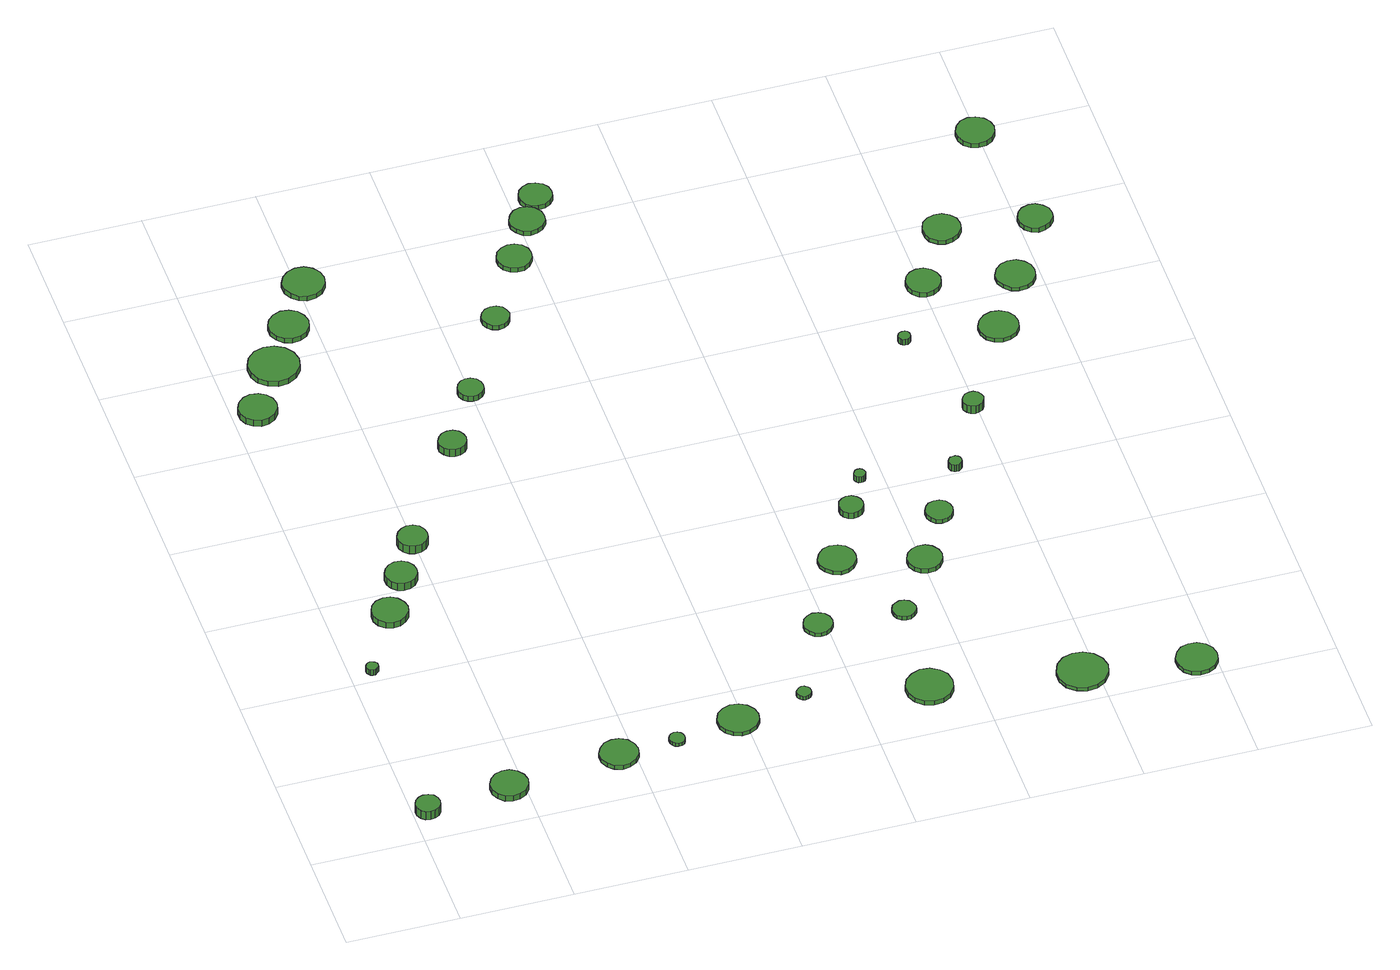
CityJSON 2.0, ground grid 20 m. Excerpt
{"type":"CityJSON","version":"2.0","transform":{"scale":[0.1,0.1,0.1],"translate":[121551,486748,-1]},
"CityObjects":{
"tree1":{"type":"SolitaryVegetationObject","attributes":{"function":"something"},"geometry":[{"type":"MultiSurface","lod":"1","boundaries":[[[0,1,2,3,4,5,6,7,8,9,10,11,12,13,14]],[[15,16,17,18,19,20,21,22,23,24,25,26,27,28,29]],[[0,29,28,1]],[[1,28,27,2]],[[2,27,26,3]],[[3,26,25,4]],[[4,25,24,5]],[[5,24,23,6]],[[6,23,22,7]],[[7,22,21,8]],[[8,21,20,9]],[[9,20,19,10]],[[10,19,18,11]],[[11,18,17,12]],[[12,17,16,13]],[[13,16,15,14]],[[14,15,29,0]]]}]},
"tree2":{"type":"SolitaryVegetationObject","attributes":{"function":"something"},"geometry":[{"type":"MultiSurface","lod":"1","boundaries":[[[30,31,32,33,34,35,36,37,38,39,40,41,42,43,44]],[[45,46,47,48,49,50,51,52,53,54,55,56,57,58,59]],[[30,59,58,31]],[[31,58,57,32]],[[32,57,56,33]],[[33,56,55,34]],[[34,55,54,35]],[[35,54,53,36]],[[36,53,52,37]],[[37,52,51,38]],[[38,51,50,39]],[[39,50,49,40]],[[40,49,48,41]],[[41,48,47,42]],[[42,47,46,43]],[[43,46,45,44]],[[44,45,59,30]]]}]},
"tree3":{"type":"SolitaryVegetationObject","attributes":{"function":"something"},"geometry":[{"type":"MultiSurface","lod":"1","boundaries":[[[60,61,62,63,64,65,66,67,68,69,70,71,72,73,74]],[[75,76,77,78,79,80,81,82,83,84,85,86,87,88,89]],[[60,89,88,61]],[[61,88,87,62]],[[62,87,86,63]],[[63,86,85,64]],[[64,85,84,65]],[[65,84,83,66]],[[66,83,82,67]],[[67,82,81,68]],[[68,81,80,69]],[[69,80,79,70]],[[70,79,78,71]],[[71,78,77,72]],[[72,77,76,73]],[[73,76,75,74]],[[74,75,89,60]]]}]},
"tree4":{"type":"SolitaryVegetationObject","attributes":{"function":"something"},"geometry":[{"type":"MultiSurface","lod":"1","boundaries":[[[90,91,92,93,94,95,96,97,98,99,100,101,102,103,104]],[[105,106,107,108,109,110,111,112,113,114,115,116,117,118,119]],[[90,119,118,91]],[[91,118,117,92]],[[92,117,116,93]],[[93,116,115,94]],[[94,115,114,95]],[[95,114,113,96]],[[96,113,112,97]],[[97,112,111,98]],[[98,111,110,99]],[[99,110,109,100]],[[100,109,108,101]],[[101,108,107,102]],[[102,107,106,103]],[[103,106,105,104]],[[104,105,119,90]]]}]},
"tree5":{"type":"SolitaryVegetationObject","attributes":{"function":"something"},"geometry":[{"type":"MultiSurface","lod":"1","boundaries":[[[120,121,122,123,124,125,126,127,128,129,130,131,132,133,134]],[[135,136,137,138,139,140,141,142,143,144,145,146,147,148,149]],[[120,149,148,121]],[[121,148,147,122]],[[122,147,146,123]],[[123,146,145,124]],[[124,145,144,125]],[[125,144,143,126]],[[126,143,142,127]],[[127,142,141,128]],[[128,141,140,129]],[[129,140,139,130]],[[130,139,138,131]],[[131,138,137,132]],[[132,137,136,133]],[[133,136,135,134]],[[134,135,149,120]]]}]},
"tree6":{"type":"SolitaryVegetationObject","attributes":{"function":"something"},"geometry":[{"type":"MultiSurface","lod":"1","boundaries":[[[150,151,152,153,154,155,156,157,158,159,160,161,162,163,164]],[[165,166,167,168,169,170,171,172,173,174,175,176,177,178,179]],[[150,179,178,151]],[[151,178,177,152]],[[152,177,176,153]],[[153,176,175,154]],[[154,175,174,155]],[[155,174,173,156]],[[156,173,172,157]],[[157,172,171,158]],[[158,171,170,159]],[[159,170,169,160]],[[160,169,168,161]],[[161,168,167,162]],[[162,167,166,163]],[[163,166,165,164]],[[164,165,179,150]]]}]},
"tree7":{"type":"SolitaryVegetationObject","attributes":{"function":"something"},"geometry":[{"type":"MultiSurface","lod":"1","boundaries":[[[180,181,182,183,184,185,186,187,188,189,190,191,192,193,194]],[[195,196,197,198,199,200,201,202,203,204,205,206,207,208,209]],[[180,209,208,181]],[[181,208,207,182]],[[182,207,206,183]],[[183,206,205,184]],[[184,205,204,185]],[[185,204,203,186]],[[186,203,202,187]],[[187,202,201,188]],[[188,201,200,189]],[[189,200,199,190]],[[190,199,198,191]],[[191,198,197,192]],[[192,197,196,193]],[[193,196,195,194]],[[194,195,209,180]]]}]},
"tree8":{"type":"SolitaryVegetationObject","attributes":{"function":"something"},"geometry":[{"type":"MultiSurface","lod":"1","boundaries":[[[210,211,212,213,214,215,216,217,218,219,220,221,222,223,224]],[[225,226,227,228,229,230,231,232,233,234,235,236,237,238,239]],[[210,239,238,211]],[[211,238,237,212]],[[212,237,236,213]],[[213,236,235,214]],[[214,235,234,215]],[[215,234,233,216]],[[216,233,232,217]],[[217,232,231,218]],[[218,231,230,219]],[[219,230,229,220]],[[220,229,228,221]],[[221,228,227,222]],[[222,227,226,223]],[[223,226,225,224]],[[224,225,239,210]]]}]},
"tree9":{"type":"SolitaryVegetationObject","attributes":{"function":"something"},"geometry":[{"type":"MultiSurface","lod":"1","boundaries":[[[240,241,242,243,244,245,246,247,248,249,250,251,252,253,254]],[[255,256,257,258,259,260,261,262,263,264,265,266,267,268,269]],[[240,269,268,241]],[[241,268,267,242]],[[242,267,266,243]],[[243,266,265,244]],[[244,265,264,245]],[[245,264,263,246]],[[246,263,262,247]],[[247,262,261,248]],[[248,261,260,249]],[[249,260,259,250]],[[250,259,258,251]],[[251,258,257,252]],[[252,257,256,253]],[[253,256,255,254]],[[254,255,269,240]]]}]},
"tree10":{"type":"SolitaryVegetationObject","attributes":{"function":"something"},"geometry":[{"type":"MultiSurface","lod":"1","boundaries":[[[270,271,272,273,274,275,276,277,278,279,280,281,282,283,284]],[[285,286,287,288,289,290,291,292,293,294,295,296,297,298,299]],[[270,299,298,271]],[[271,298,297,272]],[[272,297,296,273]],[[273,296,295,274]],[[274,295,294,275]],[[275,294,293,276]],[[276,293,292,277]],[[277,292,291,278]],[[278,291,290,279]],[[279,290,289,280]],[[280,289,288,281]],[[281,288,287,282]],[[282,287,286,283]],[[283,286,285,284]],[[284,285,299,270]]]}]},
"tree11":{"type":"SolitaryVegetationObject","attributes":{"function":"something"},"geometry":[{"type":"MultiSurface","lod":"1","boundaries":[[[300,301,302,303,304,305,306,307,308,309,310,311,312,313,314]],[[315,316,317,318,319,320,321,322,323,324,325,326,327,328,329]],[[300,329,328,301]],[[301,328,327,302]],[[302,327,326,303]],[[303,326,325,304]],[[304,325,324,305]],[[305,324,323,306]],[[306,323,322,307]],[[307,322,321,308]],[[308,321,320,309]],[[309,320,319,310]],[[310,319,318,311]],[[311,318,317,312]],[[312,317,316,313]],[[313,316,315,314]],[[314,315,329,300]]]}]},
"tree12":{"type":"SolitaryVegetationObject","attributes":{"function":"something"},"geometry":[{"type":"MultiSurface","lod":"1","boundaries":[[[330,331,332,333,334,335,336,337,338,339,340,341,342,343,344]],[[345,346,347,348,349,350,351,352,353,354,355,356,357,358,359]],[[330,359,358,331]],[[331,358,357,332]],[[332,357,356,333]],[[333,356,355,334]],[[334,355,354,335]],[[335,354,353,336]],[[336,353,352,337]],[[337,352,351,338]],[[338,351,350,339]],[[339,350,349,340]],[[340,349,348,341]],[[341,348,347,342]],[[342,347,346,343]],[[343,346,345,344]],[[344,345,359,330]]]}]},
"tree13":{"type":"SolitaryVegetationObject","attributes":{"function":"something"},"geometry":[{"type":"MultiSurface","lod":"1","boundaries":[[[360,361,362,363,364,365,366,367,368,369,370,371,372,373,374]],[[375,376,377,378,379,380,381,382,383,384,385,386,387,388,389]],[[360,389,388,361]],[[361,388,387,362]],[[362,387,386,363]],[[363,386,385,364]],[[364,385,384,365]],[[365,384,383,366]],[[366,383,382,367]],[[367,382,381,368]],[[368,381,380,369]],[[369,380,379,370]],[[370,379,378,371]],[[371,378,377,372]],[[372,377,376,373]],[[373,376,375,374]],[[374,375,389,360]]]}]},
"tree14":{"type":"SolitaryVegetationObject","attributes":{"function":"something"},"geometry":[{"type":"MultiSurface","lod":"1","boundaries":[[[390,391,392,393,394,395,396,397,398,399,400,401,402,403,404]],[[405,406,407,408,409,410,411,412,413,414,415,416,417,418,419]],[[390,419,418,391]],[[391,418,417,392]],[[392,417,416,393]],[[393,416,415,394]],[[394,415,414,395]],[[395,414,413,396]],[[396,413,412,397]],[[397,412,411,398]],[[398,411,410,399]],[[399,410,409,400]],[[400,409,408,401]],[[401,408,407,402]],[[402,407,406,403]],[[403,406,405,404]],[[404,405,419,390]]]}]},
"tree15":{"type":"SolitaryVegetationObject","attributes":{"function":"something"},"geometry":[{"type":"MultiSurface","lod":"1","boundaries":[[[420,421,422,423,424,425,426,427,428,429,430,431,432,433,434]],[[435,436,437,438,439,440,441,442,443,444,445,446,447,448,449]],[[420,449,448,421]],[[421,448,447,422]],[[422,447,446,423]],[[423,446,445,424]],[[424,445,444,425]],[[425,444,443,426]],[[426,443,442,427]],[[427,442,441,428]],[[428,441,440,429]],[[429,440,439,430]],[[430,439,438,431]],[[431,438,437,432]],[[432,437,436,433]],[[433,436,435,434]],[[434,435,449,420]]]}]},
"tree16":{"type":"SolitaryVegetationObject","attributes":{"function":"something"},"geometry":[{"type":"MultiSurface","lod":"1","boundaries":[[[450,451,452,453,454,455,456,457,458,459,460,461,462,463,464]],[[465,466,467,468,469,470,471,472,473,474,475,476,477,478,479]],[[450,479,478,451]],[[451,478,477,452]],[[452,477,476,453]],[[453,476,475,454]],[[454,475,474,455]],[[455,474,473,456]],[[456,473,472,457]],[[457,472,471,458]],[[458,471,470,459]],[[459,470,469,460]],[[460,469,468,461]],[[461,468,467,462]],[[462,467,466,463]],[[463,466,465,464]],[[464,465,479,450]]]}]},
"tree17":{"type":"SolitaryVegetationObject","attributes":{"function":"something"},"geometry":[{"type":"MultiSurface","lod":"1","boundaries":[[[480,481,482,483,484,485,486,487,488,489,490,491,492,493,494]],[[495,496,497,498,499,500,501,502,503,504,505,506,507,508,509]],[[480,509,508,481]],[[481,508,507,482]],[[482,507,506,483]],[[483,506,505,484]],[[484,505,504,485]],[[485,504,503,486]],[[486,503,502,487]],[[487,502,501,488]],[[488,501,500,489]],[[489,500,499,490]],[[490,499,498,491]],[[491,498,497,492]],[[492,497,496,493]],[[493,496,495,494]],[[494,495,509,480]]]}]},
"tree18":{"type":"SolitaryVegetationObject","attributes":{"function":"something"},"geometry":[{"type":"MultiSurface","lod":"1","boundaries":[[[510,511,512,513,514,515,516,517,518,519,520,521,522,523,524]],[[525,526,527,528,529,530,531,532,533,534,535,536,537,538,539]],[[510,539,538,511]],[[511,538,537,512]],[[512,537,536,513]],[[513,536,535,514]],[[514,535,534,515]],[[515,534,533,516]],[[516,533,532,517]],[[517,532,531,518]],[[518,531,530,519]],[[519,530,529,520]],[[520,529,528,521]],[[521,528,527,522]],[[522,527,526,523]],[[523,526,525,524]],[[524,525,539,510]]]}]},
"tree19":{"type":"SolitaryVegetationObject","attributes":{"function":"something"},"geometry":[{"type":"MultiSurface","lod":"1","boundaries":[[[540,541,542,543,544,545,546,547,548,549,550,551,552,553,554]],[[555,556,557,558,559,560,561,562,563,564,565,566,567,568,569]],[[540,569,568,541]],[[541,568,567,542]],[[542,567,566,543]],[[543,566,565,544]],[[544,565,564,545]],[[545,564,563,546]],[[546,563,562,547]],[[547,562,561,548]],[[548,561,560,549]],[[549,560,559,550]],[[550,559,558,551]],[[551,558,557,552]],[[552,557,556,553]],[[553,556,555,554]],[[554,555,569,540]]]}]},
"tree20":{"type":"SolitaryVegetationObject","attributes":{"function":"something"},"geometry":[{"type":"MultiSurface","lod":"1","boundaries":[[[570,571,572,573,574,575,576,577,578,579,580,581,582,583,584]],[[585,586,587,588,589,590,591,592,593,594,595,596,597,598,599]],[[570,599,598,571]],[[571,598,597,572]],[[572,597,596,573]],[[573,596,595,574]],[[574,595,594,575]],[[575,594,593,576]],[[576,593,592,577]],[[577,592,591,578]],[[578,591,590,579]],[[579,590,589,580]],[[580,589,588,581]],[[581,588,587,582]],[[582,587,586,583]],[[583,586,585,584]],[[584,585,599,570]]]}]},
"tree21":{"type":"SolitaryVegetationObject","attributes":{"function":"something"},"geometry":[{"type":"MultiSurface","lod":"1","boundaries":[[[600,601,602,603,604,605,606,607,608,609,610,611,612,613,614]],[[615,616,617,618,619,620,621,622,623,624,625,626,627,628,629]],[[600,629,628,601]],[[601,628,627,602]],[[602,627,626,603]],[[603,626,625,604]],[[604,625,624,605]],[[605,624,623,606]],[[606,623,622,607]],[[607,622,621,608]],[[608,621,620,609]],[[609,620,619,610]],[[610,619,618,611]],[[611,618,617,612]],[[612,617,616,613]],[[613,616,615,614]],[[614,615,629,600]]]}]},
"tree22":{"type":"SolitaryVegetationObject","attributes":{"function":"something"},"geometry":[{"type":"MultiSurface","lod":"1","boundaries":[[[630,631,632,633,634,635,636,637,638,639,640,641,642,643,644]],[[645,646,647,648,649,650,651,652,653,654,655,656,657,658,659]],[[630,659,658,631]],[[631,658,657,632]],[[632,657,656,633]],[[633,656,655,634]],[[634,655,654,635]],[[635,654,653,636]],[[636,653,652,637]],[[637,652,651,638]],[[638,651,650,639]],[[639,650,649,640]],[[640,649,648,641]],[[641,648,647,642]],[[642,647,646,643]],[[643,646,645,644]],[[644,645,659,630]]]}]},
"tree23":{"type":"SolitaryVegetationObject","attributes":{"function":"something"},"geometry":[{"type":"MultiSurface","lod":"1","boundaries":[[[660,661,662,663,664,665,666,667,668,669,670,671,672,673,674]],[[675,676,677,678,679,680,681,682,683,684,685,686,687,688,689]],[[660,689,688,661]],[[661,688,687,662]],[[662,687,686,663]],[[663,686,685,664]],[[664,685,684,665]],[[665,684,683,666]],[[666,683,682,667]],[[667,682,681,668]],[[668,681,680,669]],[[669,680,679,670]],[[670,679,678,671]],[[671,678,677,672]],[[672,677,676,673]],[[673,676,675,674]],[[674,675,689,660]]]}]},
"tree24":{"type":"SolitaryVegetationObject","attributes":{"function":"something"},"geometry":[{"type":"MultiSurface","lod":"1","boundaries":[[[690,691,692,693,694,695,696,697,698,699,700,701,702,703,704]],[[705,706,707,708,709,710,711,712,713,714,715,716,717,718,719]],[[690,719,718,691]],[[691,718,717,692]],[[692,717,716,693]],[[693,716,715,694]],[[694,715,714,695]],[[695,714,713,696]],[[696,713,712,697]],[[697,712,711,698]],[[698,711,710,699]],[[699,710,709,700]],[[700,709,708,701]],[[701,708,707,702]],[[702,707,706,703]],[[703,706,705,704]],[[704,705,719,690]]]}]},
"tree25":{"type":"SolitaryVegetationObject","attributes":{"function":"something"},"geometry":[{"type":"MultiSurface","lod":"1","boundaries":[[[720,721,722,723,724,725,726,727,728,729,730,731,732,733,734]],[[735,736,737,738,739,740,741,742,743,744,745,746,747,748,749]],[[720,749,748,721]],[[721,748,747,722]],[[722,747,746,723]],[[723,746,745,724]],[[724,745,744,725]],[[725,744,743,726]],[[726,743,742,727]],[[727,742,741,728]],[[728,741,740,729]],[[729,740,739,730]],[[730,739,738,731]],[[731,738,737,732]],[[732,737,736,733]],[[733,736,735,734]],[[734,735,749,720]]]}]},
"tree26":{"type":"SolitaryVegetationObject","attributes":{"function":"something"},"geometry":[{"type":"MultiSurface","lod":"1","boundaries":[[[750,751,752,753,754,755,756,757,758,759,760,761,762,763,764]],[[765,766,767,768,769,770,771,772,773,774,775,776,777,778,779]],[[750,779,778,751]],[[751,778,777,752]],[[752,777,776,753]],[[753,776,775,754]],[[754,775,774,755]],[[755,774,773,756]],[[756,773,772,757]],[[757,772,771,758]],[[758,771,770,759]],[[759,770,769,760]],[[760,769,768,761]],[[761,768,767,762]],[[762,767,766,763]],[[763,766,765,764]],[[764,765,779,750]]]}]},
"tree27":{"type":"SolitaryVegetationObject","attributes":{"function":"something"},"geometry":[{"type":"MultiSurface","lod":"1","boundaries":[[[780,781,782,783,784,785,786,787,788,789,790,791,792,793,794]],[[795,796,797,798,799,800,801,802,803,804,805,806,807,808,809]],[[780,809,808,781]],[[781,808,807,782]],[[782,807,806,783]],[[783,806,805,784]],[[784,805,804,785]],[[785,804,803,786]],[[786,803,802,787]],[[787,802,801,788]],[[788,801,800,789]],[[789,800,799,790]],[[790,799,798,791]],[[791,798,797,792]],[[792,797,796,793]],[[793,796,795,794]],[[794,795,809,780]]]}]},
"tree28":{"type":"SolitaryVegetationObject","attributes":{"function":"something"},"geometry":[{"type":"MultiSurface","lod":"1","boundaries":[[[810,811,812,813,814,815,816,817,818,819,820,821,822,823,824]],[[825,826,827,828,829,830,831,832,833,834,835,836,837,838,839]],[[810,839,838,811]],[[811,838,837,812]],[[812,837,836,813]],[[813,836,835,814]],[[814,835,834,815]],[[815,834,833,816]],[[816,833,832,817]],[[817,832,831,818]],[[818,831,830,819]],[[819,830,829,820]],[[820,829,828,821]],[[821,828,827,822]],[[822,827,826,823]],[[823,826,825,824]],[[824,825,839,810]]]}]},
"tree29":{"type":"SolitaryVegetationObject","attributes":{"function":"something"},"geometry":[{"type":"MultiSurface","lod":"1","boundaries":[[[840,841,842,843,844,845,846,847,848,849,850,851,852,853,854]],[[855,856,857,858,859,860,861,862,863,864,865,866,867,868,869]],[[840,869,868,841]],[[841,868,867,842]],[[842,867,866,843]],[[843,866,865,844]],[[844,865,864,845]],[[845,864,863,846]],[[846,863,862,847]],[[847,862,861,848]],[[848,861,860,849]],[[849,860,859,850]],[[850,859,858,851]],[[851,858,857,852]],[[852,857,856,853]],[[853,856,855,854]],[[854,855,869,840]]]}]},
"tree30":{"type":"SolitaryVegetationObject","attributes":{"function":"something"},"geometry":[{"type":"MultiSurface","lod":"1","boundaries":[[[870,871,872,873,874,875,876,877,878,879,880,881,882,883,884]],[[885,886,887,888,889,890,891,892,893,894,895,896,897,898,899]],[[870,899,898,871]],[[871,898,897,872]],[[872,897,896,873]],[[873,896,895,874]],[[874,895,894,875]],[[875,894,893,876]],[[876,893,892,877]],[[877,892,891,878]],[[878,891,890,879]],[[879,890,889,880]],[[880,889,888,881]],[[881,888,887,882]],[[882,887,886,883]],[[883,886,885,884]],[[884,885,899,870]]]}]},
"tree31":{"type":"SolitaryVegetationObject","attributes":{"function":"something"},"geometry":[{"type":"MultiSurface","lod":"1","boundaries":[[[900,901,902,903,904,905,906,907,908,909,910,911,912,913,914]],[[915,916,917,918,919,920,921,922,923,924,925,926,927,928,929]],[[900,929,928,901]],[[901,928,927,902]],[[902,927,926,903]],[[903,926,925,904]],[[904,925,924,905]],[[905,924,923,906]],[[906,923,922,907]],[[907,922,921,908]],[[908,921,920,909]],[[909,920,919,910]],[[910,919,918,911]],[[911,918,917,912]],[[912,917,916,913]],[[913,916,915,914]],[[914,915,929,900]]]}]},
"tree32":{"type":"SolitaryVegetationObject","attributes":{"function":"something"},"geometry":[{"type":"MultiSurface","lod":"1","boundaries":[[[930,931,932,933,934,935,936,937,938,939,940,941,942,943,944]],[[945,946,947,948,949,950,951,952,953,954,955,956,957,958,959]],[[930,959,958,931]],[[931,958,957,932]],[[932,957,956,933]],[[933,956,955,934]],[[934,955,954,935]],[[935,954,953,936]],[[936,953,952,937]],[[937,952,951,938]],[[938,951,950,939]],[[939,950,949,940]],[[940,949,948,941]],[[941,948,947,942]],[[942,947,946,943]],[[943,946,945,944]],[[944,945,959,930]]]}]},
"tree33":{"type":"SolitaryVegetationObject","attributes":{"function":"something"},"geometry":[{"type":"MultiSurface","lod":"1","boundaries":[[[960,961,962,963,964,965,966,967,968,969,970,971,972,973,974]],[[975,976,977,978,979,980,981,982,983,984,985,986,987,988,989]],[[960,989,988,961]],[[961,988,987,962]],[[962,987,986,963]],[[963,986,985,964]],[[964,985,984,965]],[[965,984,983,966]],[[966,983,982,967]],[[967,982,981,968]],[[968,981,980,969]],[[969,980,979,970]],[[970,979,978,971]],[[971,978,977,972]],[[972,977,976,973]],[[973,976,975,974]],[[974,975,989,960]]]}]},
"tree34":{"type":"SolitaryVegetationObject","attributes":{"function":"something"},"geometry":[{"type":"MultiSurface","lod":"1","boundaries":[[[990,991,992,993,994,995,996,997,998,999,1000,1001,1002,1003,1004]],[[1005,1006,1007,1008,1009,1010,1011,1012,1013,1014,1015,1016,1017,1018,1019]],[[990,1019,1018,991]],[[991,1018,1017,992]],[[992,1017,1016,993]],[[993,1016,1015,994]],[[994,1015,1014,995]],[[995,1014,1013,996]],[[996,1013,1012,997]],[[997,1012,1011,998]],[[998,1011,1010,999]],[[999,1010,1009,1000]],[[1000,1009,1008,1001]],[[1001,1008,1007,1002]],[[1002,1007,1006,1003]],[[1003,1006,1005,1004]],[[1004,1005,1019,990]]]}]},
"tree35":{"type":"SolitaryVegetationObject","attributes":{"function":"something"},"geometry":[{"type":"MultiSurface","lod":"1","boundaries":[[[1020,1021,1022,1023,1024,1025,1026,1027,1028,1029,1030,1031,1032,1033,1034]],[[1035,1036,1037,1038,1039,1040,1041,1042,1043,1044,1045,1046,1047,1048,1049]],[[1020,1049,1048,1021]],[[1021,1048,1047,1022]],[[1022,1047,1046,1023]],[[1023,1046,1045,1024]],[[1024,1045,1044,1025]],[[1025,1044,1043,1026]],[[1026,1043,1042,1027]],[[1027,1042,1041,1028]],[[1028,1041,1040,1029]],[[1029,1040,1039,1030]],[[1030,1039,1038,1031]],[[1031,1038,1037,1032]],[[1032,1037,1036,1033]],[[1033,1036,1035,1034]],[[1034,1035,1049,1020]]]}]},
"tree36":{"type":"SolitaryVegetationObject","attributes":{"function":"something"},"geometry":[{"type":"MultiSurface","lod":"1","boundaries":[[[1050,1051,1052,1053,1054,1055,1056,1057,1058,1059,1060,1061,1062,1063,1064]],[[1065,1066,1067,1068,1069,1070,1071,1072,1073,1074,1075,1076,1077,1078,1079]],[[1050,1079,1078,1051]],[[1051,1078,1077,1052]],[[1052,1077,1076,1053]],[[1053,1076,1075,1054]],[[1054,1075,1074,1055]],[[1055,1074,1073,1056]],[[1056,1073,1072,1057]],[[1057,1072,1071,1058]],[[1058,1071,1070,1059]],[[1059,1070,1069,1060]],[[1060,1069,1068,1061]],[[1061,1068,1067,1062]],[[1062,1067,1066,1063]],[[1063,1066,1065,1064]],[[1064,1065,1079,1050]]]}]},
"tree37":{"type":"SolitaryVegetationObject","attributes":{"function":"something"},"geometry":[{"type":"MultiSurface","lod":"1","boundaries":[[[1080,1081,1082,1083,1084,1085,1086,1087,1088,1089,1090,1091,1092,1093,1094]],[[1095,1096,1097,1098,1099,1100,1101,1102,1103,1104,1105,1106,1107,1108,1109]],[[1080,1109,1108,1081]],[[1081,1108,1107,1082]],[[1082,1107,1106,1083]],[[1083,1106,1105,1084]],[[1084,1105,1104,1085]],[[1085,1104,1103,1086]],[[1086,1103,1102,1087]],[[1087,1102,1101,1088]],[[1088,1101,1100,1089]],[[1089,1100,1099,1090]],[[1090,1099,1098,1091]],[[1091,1098,1097,1092]],[[1092,1097,1096,1093]],[[1093,1096,1095,1094]],[[1094,1095,1109,1080]]]}]},
"tree38":{"type":"SolitaryVegetationObject","attributes":{"function":"something"}},
"tree39":{"type":"SolitaryVegetationObject","attributes":{"function":"something"},"geometry":[{"type":"MultiSurface","lod":"1","boundaries":[[[1110,1111,1112,1113,1114,1115,1116,1117,1118,1119,1120,1121,1122,1123,1124]],[[1125,1126,1127,1128,1129,1130,1131,1132,1133,1134,1135,1136,1137,1138,1139]],[[1110,1139,1138,1111]],[[1111,1138,1137,1112]],[[1112,1137,1136,1113]],[[1113,1136,1135,1114]],[[1114,1135,1134,1115]],[[1115,1134,1133,1116]],[[1116,1133,1132,1117]],[[1117,1132,1131,1118]],[[1118,1131,1130,1119]],[[1119,1130,1129,1120]],[[1120,1129,1128,1121]],[[1121,1128,1127,1122]],[[1122,1127,1126,1123]],[[1123,1126,1125,1124]],[[1124,1125,1139,1110]]]}]},
"tree40":{"type":"SolitaryVegetationObject","attributes":{"function":"something"},"geometry":[{"type":"MultiSurface","lod":"1","boundaries":[[[1140,1141,1142,1143,1144,1145,1146,1147,1148,1149,1150,1151,1152,1153,1154]],[[1155,1156,1157,1158,1159,1160,1161,1162,1163,1164,1165,1166,1167,1168,1169]],[[1140,1169,1168,1141]],[[1141,1168,1167,1142]],[[1142,1167,1166,1143]],[[1143,1166,1165,1144]],[[1144,1165,1164,1145]],[[1145,1164,1163,1146]],[[1146,1163,1162,1147]],[[1147,1162,1161,1148]],[[1148,1161,1160,1149]],[[1149,1160,1159,1150]],[[1150,1159,1158,1151]],[[1151,1158,1157,1152]],[[1152,1157,1156,1153]],[[1153,1156,1155,1154]],[[1154,1155,1169,1140]]]}]}
},
"vertices":[
[48,67,25],[46,76,25],[41,84,25],[33,88,25],[24,89,25],[16,86,25],[9,80,25],[5,72,25],[5,63,25],[9,54,25],[16,48,25],[24,46,25],[33,47,25],[41,51,25],[46,58,25],[46,58,7],[41,51,7],[33,47,7],[24,46,7],[16,48,7],[9,54,7],[5,63,7],[5,72,7],[9,80,7],[16,86,7],[24,89,7],[33,88,7],[41,84,7],[46,76,7],[48,67,7],
[50,424,19],[49,429,19],[46,432,19],[42,434,19],[38,435,19],[34,434,19],[31,431,19],[29,427,19],[29,422,19],[31,418,19],[34,415,19],[38,414,19],[42,414,19],[46,417,19],[49,420,19],[49,420,7],[46,417,7],[42,414,7],[38,414,7],[34,415,7],[31,418,7],[29,422,7],[29,427,7],[31,431,7],[34,434,7],[38,435,7],[42,434,7],[46,432,7],[49,429,7],[50,424,7],
[206,81,19],[203,94,19],[195,105,19],[183,112,19],[170,113,19],[157,109,19],[147,100,19],[141,88,19],[141,74,19],[147,62,19],[157,52,19],[170,48,19],[183,50,19],[195,56,19],[203,67,19],[203,67,7],[195,56,7],[183,50,7],[170,48,7],[157,52,7],[147,62,7],[141,74,7],[141,88,7],[147,100,7],[157,109,7],[170,113,7],[183,112,7],[195,105,7],[203,94,7],[206,81,7],
[140,546,20],[137,559,20],[129,570,20],[118,577,20],[105,578,20],[92,574,20],[82,565,20],[77,553,20],[77,540,20],[82,528,20],[92,519,20],[105,515,20],[118,516,20],[129,523,20],[137,533,20],[137,533,7],[129,523,7],[118,516,7],[105,515,7],[92,519,7],[82,528,7],[77,540,7],[77,553,7],[82,565,7],[92,574,7],[105,578,7],[118,577,7],[129,570,7],[137,559,7],[140,546,7],
[180,626,23],[178,637,23],[171,647,23],[161,653,23],[149,654,23],[138,650,23],[130,642,23],[125,632,23],[125,620,23],[130,610,23],[138,602,23],[149,598,23],[161,600,23],[171,605,23],[178,615,23],[178,615,7],[171,605,7],[161,600,7],[149,598,7],[138,602,7],[130,610,7],[125,620,7],[125,632,7],[130,642,7],[138,650,7],[149,654,7],[161,653,7],[171,647,7],[178,637,7],[180,626,7],
[78,1089,21],[75,1102,21],[67,1113,21],[55,1120,21],[41,1122,21],[28,1118,21],[17,1108,21],[12,1096,21],[12,1082,21],[17,1069,21],[28,1060,21],[41,1055,21],[55,1057,21],[67,1064,21],[75,1075,21],[75,1075,7],[67,1064,7],[55,1057,7],[41,1055,7],[28,1060,7],[17,1069,7],[12,1082,7],[12,1096,7],[17,1108,7],[28,1118,7],[41,1122,7],[55,1120,7],[67,1113,7],[75,1102,7],[78,1089,7],
[406,102,16],[403,115,16],[395,127,16],[382,134,16],[369,135,16],[355,131,16],[345,121,16],[339,109,16],[339,95,16],[345,82,16],[355,73,16],[369,68,16],[382,70,16],[395,77,16],[403,88,16],[403,88,7],[395,77,7],[382,70,7],[369,68,7],[355,73,7],[345,82,7],[339,95,7],[339,109,7],[345,121,7],[355,131,7],[369,135,7],[382,134,7],[395,127,7],[403,115,7],[406,102,7],
[223,705,25],[221,715,25],[215,724,25],[205,730,25],[194,731,25],[184,727,25],[176,720,25],[171,710,25],[171,699,25],[176,689,25],[184,682,25],[194,679,25],[205,680,25],[215,685,25],[221,694,25],[221,694,7],[215,685,7],[205,680,7],[194,679,7],[184,682,7],[176,689,7],[171,699,7],[171,710,7],[176,720,7],[184,727,7],[194,731,7],[205,730,7],[215,724,7],[221,715,7],[223,705,7],
[147,1185,18],[143,1203,18],[132,1218,18],[116,1227,18],[98,1229,18],[80,1224,18],[66,1211,18],[59,1194,18],[59,1176,18],[66,1159,18],[80,1147,18],[98,1141,18],[116,1143,18],[132,1152,18],[143,1167,18],[143,1167,7],[132,1152,7],[116,1143,7],[98,1141,7],[80,1147,7],[66,1159,7],[59,1176,7],[59,1194,7],[66,1211,7],[80,1224,7],[98,1229,7],[116,1227,7],[132,1218,7],[143,1203,7],[147,1185,7],
[490,109,14],[489,114,14],[486,119,14],[481,122,14],[475,123,14],[469,121,14],[465,117,14],[463,112,14],[463,106,14],[465,101,14],[469,97,14],[475,95,14],[481,95,14],[486,98,14],[489,103,14],[489,103,7],[486,98,7],[481,95,7],[475,95,7],[469,97,7],[465,101,7],[463,106,7],[463,112,7],[465,117,7],[469,121,7],[475,123,7],[481,122,7],[486,119,7],[489,114,7],[490,109,7],
[191,1271,17],[187,1286,17],[179,1298,17],[166,1305,17],[152,1307,17],[138,1302,17],[127,1292,17],[121,1279,17],[121,1264,17],[127,1251,17],[138,1241,17],[152,1236,17],[166,1238,17],[179,1245,17],[187,1257,17],[187,1257,7],[179,1245,7],[166,1238,7],[152,1236,7],[138,1241,7],[127,1251,7],[121,1264,7],[121,1279,7],[127,1292,7],[138,1302,7],[152,1307,7],[166,1305,7],[179,1298,7],[187,1286,7],[191,1271,7],
[356,912,23],[353,922,23],[348,930,23],[339,935,23],[329,936,23],[319,933,23],[312,926,23],[307,917,23],[307,907,23],[312,898,23],[319,891,23],[329,888,23],[339,889,23],[348,894,23],[353,902,23],[353,902,7],[348,894,7],[339,889,7],[329,888,7],[319,891,7],[312,898,7],[307,907,7],[307,917,7],[312,926,7],[319,933,7],[329,936,7],[339,935,7],[348,930,7],[353,922,7],[356,912,7],
[247,1365,17],[244,1380,17],[235,1392,17],[222,1400,17],[206,1401,17],[192,1396,17],[181,1386,17],[174,1372,17],[174,1357,17],[181,1343,17],[192,1333,17],[206,1328,17],[222,1330,17],[235,1337,17],[244,1350,17],[244,1350,7],[235,1337,7],[222,1330,7],[206,1328,7],[192,1333,7],[181,1343,7],[174,1357,7],[174,1372,7],[181,1386,7],[192,1396,7],[206,1401,7],[222,1400,7],[235,1392,7],[244,1380,7],[247,1365,7],
[624,124,15],[621,138,15],[612,150,15],[599,157,15],[584,159,15],[570,154,15],[559,145,15],[553,131,15],[553,116,15],[559,103,15],[570,93,15],[584,88,15],[599,90,15],[612,97,15],[621,109,15],[621,109,7],[612,97,7],[599,90,7],[584,88,7],[570,93,7],[559,103,7],[553,116,7],[553,131,7],[559,145,7],[570,154,7],[584,159,7],[599,157,7],[612,150,7],[621,138,7],[624,124,7],
[423,1032,18],[421,1041,18],[416,1049,18],[407,1054,18],[398,1055,18],[389,1052,18],[382,1045,18],[378,1036,18],[378,1027,18],[382,1018,18],[389,1012,18],[398,1009,18],[407,1010,18],[416,1015,18],[421,1022,18],[421,1022,7],[416,1015,7],[407,1010,7],[398,1009,7],[389,1012,7],[382,1018,7],[378,1027,7],[378,1036,7],[382,1045,7],[389,1052,7],[398,1055,7],[407,1054,7],[416,1049,7],[421,1041,7],[423,1032,7],
[726,154,15],[725,159,15],[722,163,15],[717,166,15],[712,167,15],[707,165,15],[703,161,15],[700,157,15],[700,151,15],[703,146,15],[707,143,15],[712,141,15],[717,142,15],[722,144,15],[725,149,15],[725,149,7],[722,144,7],[717,142,7],[712,141,7],[707,143,7],[703,146,7],[700,151,7],[700,157,7],[703,161,7],[707,165,7],[712,167,7],[717,166,7],[722,163,7],[725,159,7],[726,154,7],
[518,1189,17],[515,1199,17],[510,1207,17],[501,1212,17],[491,1213,17],[481,1210,17],[473,1203,17],[469,1194,17],[469,1184,17],[473,1175,17],[481,1168,17],[491,1165,17],[501,1166,17],[510,1171,17],[515,1179,17],[515,1179,7],[510,1171,7],[501,1166,7],[491,1165,7],[481,1168,7],[473,1175,7],[469,1184,7],[469,1194,7],[473,1203,7],[481,1210,7],[491,1213,7],[501,1212,7],[510,1207,7],[515,1199,7],[518,1189,7],
[811,308,15],[809,318,15],[803,327,15],[793,332,15],[783,334,15],[773,330,15],[765,323,15],[761,313,15],[761,303,15],[765,293,15],[773,286,15],[783,283,15],[793,284,15],[803,289,15],[809,298,15],[809,298,7],[803,289,7],[793,284,7],[783,283,7],[773,286,7],[765,293,7],[761,303,7],[761,313,7],[765,323,7],[773,330,7],[783,334,7],[793,332,7],[803,327,7],[809,318,7],[811,308,7],
[959,106,16],[956,123,16],[946,136,16],[931,145,16],[914,147,16],[898,141,16],[885,130,16],[878,114,16],[878,97,16],[885,82,16],[898,70,16],[914,65,16],[931,67,16],[946,75,16],[956,89,16],[956,89,7],[946,75,7],[931,67,7],[914,65,7],[898,70,7],[885,82,7],[878,97,7],[878,114,7],[885,130,7],[898,141,7],[914,147,7],[931,145,7],[946,136,7],[956,123,7],[959,106,7],
[597,1321,16],[595,1333,16],[587,1344,16],[576,1350,16],[564,1351,16],[552,1347,16],[542,1339,16],[537,1327,16],[537,1315,16],[542,1303,16],[552,1295,16],[564,1291,16],[576,1292,16],[587,1298,16],[595,1309,16],[595,1309,7],[587,1298,7],[576,1292,7],[564,1291,7],[552,1295,7],[542,1303,7],[537,1315,7],[537,1327,7],[542,1339,7],[552,1347,7],[564,1351,7],[576,1350,7],[587,1344,7],[595,1333,7],[597,1321,7],
[896,451,15],[894,464,15],[885,476,15],[874,482,15],[860,484,15],[847,480,15],[837,470,15],[831,458,15],[831,444,15],[837,432,15],[847,423,15],[860,418,15],[874,420,15],[885,427,15],[894,438,15],[894,438,7],[885,427,7],[874,420,7],[860,418,7],[847,423,7],[837,432,7],[831,444,7],[831,458,7],[837,470,7],[847,480,7],[860,484,7],[874,482,7],[885,476,7],[894,464,7],[896,451,7],
[955,299,15],[953,308,15],[948,315,15],[940,319,15],[932,320,15],[924,317,15],[917,312,15],[914,304,15],[914,295,15],[917,287,15],[924,281,15],[932,279,15],[940,279,15],[948,284,15],[953,291,15],[953,291,7],[948,284,7],[940,279,7],[932,279,7],[924,281,7],[917,287,7],[914,295,7],[914,304,7],[917,312,7],[924,317,7],[932,320,7],[940,319,7],[948,315,7],[953,308,7],[955,299,7],
[645,1402,16],[643,1414,16],[635,1425,16],[624,1431,16],[611,1433,16],[599,1429,16],[590,1420,16],[584,1408,16],[584,1395,16],[590,1384,16],[599,1375,16],[611,1371,16],[624,1373,16],[635,1379,16],[643,1389,16],[643,1389,7],[635,1379,7],[624,1373,7],[611,1371,7],[599,1375,7],[590,1384,7],[584,1395,7],[584,1408,7],[590,1420,7],[599,1429,7],[611,1433,7],[624,1431,7],[635,1425,7],[643,1414,7],[645,1402,7],
[674,1455,17],[672,1467,17],[665,1476,17],[654,1482,17],[642,1484,17],[631,1480,17],[622,1472,17],[617,1461,17],[617,1449,17],[622,1438,17],[631,1430,17],[642,1427,17],[654,1428,17],[665,1434,17],[672,1443,17],[672,1443,7],[665,1434,7],[654,1428,7],[642,1427,7],[631,1430,7],[622,1438,7],[617,1449,7],[617,1461,7],[622,1472,7],[631,1480,7],[642,1484,7],[654,1482,7],[665,1476,7],[672,1467,7],[674,1455,7],
[945,565,20],[943,574,20],[938,581,20],[930,586,20],[921,587,20],[913,584,20],[906,578,20],[903,570,20],[903,561,20],[906,553,20],[913,547,20],[921,544,20],[930,545,20],[938,549,20],[943,557,20],[943,557,7],[938,549,7],[930,545,7],[921,544,7],[913,547,7],[906,553,7],[903,561,7],[903,570,7],[906,578,7],[913,584,7],[921,587,7],[930,586,7],[938,581,7],[943,574,7],[945,565,7],
[1035,409,16],[1032,421,16],[1024,432,16],[1014,438,16],[1001,439,16],[989,435,16],[980,427,16],[974,415,16],[974,403,16],[980,391,16],[989,383,16],[1001,379,16],[1014,380,16],[1024,386,16],[1032,397,16],[1032,397,7],[1024,386,7],[1014,380,7],[1001,379,7],[989,383,7],[980,391,7],[974,403,7],[974,415,7],[980,427,7],[989,435,7],[1001,439,7],[1014,438,7],[1024,432,7],[1032,421,7],[1035,409,7],
[970,634,21],[969,638,21],[967,642,21],[963,644,21],[959,644,21],[955,643,21],[952,640,21],[950,636,21],[950,632,21],[952,628,21],[955,625,21],[959,624,21],[963,624,21],[967,626,21],[969,630,21],[969,630,8],[967,626,8],[963,624,8],[959,624,8],[955,625,8],[952,628,8],[950,632,8],[950,636,8],[952,640,8],[955,643,8],[959,644,8],[963,644,8],[967,642,8],[969,638,8],[970,634,8],
[1219,65,16],[1215,83,16],[1204,98,16],[1188,107,16],[1170,109,16],[1152,104,16],[1138,91,16],[1131,74,16],[1131,56,16],[1138,39,16],[1152,27,16],[1170,21,16],[1188,23,16],[1204,32,16],[1215,47,16],[1215,47,8],[1204,32,8],[1188,23,8],[1170,21,8],[1152,27,8],[1138,39,8],[1131,56,8],[1131,74,8],[1138,91,8],[1152,104,8],[1170,109,8],[1188,107,8],[1204,98,8],[1215,83,8],[1219,65,8],
[1085,512,17],[1083,522,17],[1078,530,17],[1069,535,17],[1059,536,17],[1049,533,17],[1042,526,17],[1038,517,17],[1038,507,17],[1042,498,17],[1049,491,17],[1059,488,17],[1069,489,17],[1078,494,17],[1083,502,17],[1083,502,8],[1078,494,8],[1069,489,8],[1059,488,8],[1049,491,8],[1042,498,8],[1038,507,8],[1038,517,8],[1042,526,8],[1049,533,8],[1059,536,8],[1069,535,8],[1078,530,8],[1083,522,8],[1085,512,8],
[1133,614,23],[1132,619,23],[1129,623,23],[1125,625,23],[1120,625,23],[1116,624,23],[1112,621,23],[1110,616,23],[1110,612,23],[1112,607,23],[1116,604,23],[1120,603,23],[1125,603,23],[1129,606,23],[1132,609,23],[1132,609,8],[1129,606,8],[1125,603,8],[1120,603,8],[1116,604,8],[1112,607,8],[1110,612,8],[1110,616,8],[1112,621,8],[1116,624,8],[1120,625,8],[1125,625,8],[1129,623,8],[1132,619,8],[1133,614,8],
[1402,37,17],[1399,52,17],[1390,64,17],[1377,72,17],[1362,73,17],[1348,69,17],[1337,58,17],[1331,45,17],[1331,30,17],[1337,16,17],[1348,6,17],[1362,1,17],[1377,3,17],[1390,10,17],[1399,22,17],[1399,22,9],[1390,10,9],[1377,3,9],[1362,1,9],[1348,6,9],[1337,16,9],[1331,30,9],[1331,45,9],[1337,58,9],[1348,69,9],[1362,73,9],[1377,72,9],[1390,64,9],[1399,52,9],[1402,37,9],
[1143,938,19],[1142,942,19],[1140,946,19],[1136,948,19],[1131,948,19],[1127,947,19],[1124,944,19],[1122,940,19],[1122,935,19],[1124,931,19],[1127,928,19],[1131,927,19],[1136,927,19],[1140,930,19],[1142,933,19],[1142,933,7],[1140,930,7],[1136,927,7],[1131,927,7],[1127,928,7],[1124,931,7],[1122,935,7],[1122,940,7],[1124,944,7],[1127,947,7],[1131,948,7],[1136,948,7],[1140,946,7],[1142,942,7],[1143,938,7],
[1213,748,25],[1211,756,25],[1207,762,25],[1200,766,25],[1193,766,25],[1185,764,25],[1180,759,25],[1176,752,25],[1176,744,25],[1180,737,25],[1185,732,25],[1193,730,25],[1200,731,25],[1207,735,25],[1211,741,25],[1211,741,8],[1207,735,8],[1200,731,8],[1193,730,8],[1185,732,8],[1180,737,8],[1176,744,8],[1176,752,8],[1180,759,8],[1185,764,8],[1193,766,8],[1200,766,8],[1207,762,8],[1211,756,8],[1213,748,8],
[1234,1060,17],[1231,1072,17],[1224,1082,17],[1213,1089,17],[1200,1090,17],[1188,1086,17],[1179,1078,17],[1174,1066,17],[1174,1053,17],[1179,1042,17],[1188,1033,17],[1200,1029,17],[1213,1031,17],[1224,1037,17],[1231,1047,17],[1231,1047,7],[1224,1037,7],[1213,1031,7],[1200,1029,7],[1188,1033,7],[1179,1042,7],[1174,1053,7],[1174,1066,7],[1179,1078,7],[1188,1086,7],[1200,1090,7],[1213,1089,7],[1224,1082,7],[1231,1072,7],[1234,1060,7],
[1327,919,16],[1324,933,16],[1316,945,16],[1303,952,16],[1289,954,16],[1275,949,16],[1264,939,16],[1258,926,16],[1258,912,16],[1264,898,16],[1275,889,16],[1289,884,16],[1303,886,16],[1316,893,16],[1324,905,16],[1324,905,8],[1316,893,8],[1303,886,8],[1289,884,8],[1275,889,8],[1264,898,8],[1258,912,8],[1258,926,8],[1264,939,8],[1275,949,8],[1289,954,8],[1303,952,8],[1316,945,8],[1324,933,8],[1327,919,8],
[1305,1177,16],[1303,1191,16],[1294,1202,16],[1282,1209,16],[1269,1210,16],[1256,1206,16],[1245,1197,16],[1240,1184,16],[1240,1170,16],[1245,1158,16],[1256,1148,16],[1269,1144,16],[1282,1146,16],[1294,1152,16],[1303,1164,16],[1303,1164,7],[1294,1152,7],[1282,1146,7],[1269,1144,7],[1256,1148,7],[1245,1158,7],[1240,1170,7],[1240,1184,7],[1245,1197,7],[1256,1206,7],[1269,1210,7],[1282,1209,7],[1294,1202,7],[1303,1191,7],[1305,1177,7],
[1391,1032,15],[1388,1046,15],[1380,1057,15],[1368,1065,15],[1353,1066,15],[1340,1062,15],[1329,1052,15],[1323,1039,15],[1323,1025,15],[1329,1012,15],[1340,1002,15],[1353,998,15],[1368,999,15],[1380,1006,15],[1388,1018,15],[1388,1018,7],[1380,1006,7],[1368,999,7],[1353,998,7],[1340,1002,7],[1329,1012,7],[1323,1025,7],[1323,1039,7],[1329,1052,7],[1340,1062,7],[1353,1066,7],[1368,1065,7],[1380,1057,7],[1388,1046,7],[1391,1032,7],
[1460,1157,16],[1458,1169,16],[1450,1179,16],[1439,1186,16],[1427,1187,16],[1415,1183,16],[1406,1175,16],[1401,1163,16],[1401,1151,16],[1406,1140,16],[1415,1131,16],[1427,1127,16],[1439,1129,16],[1450,1135,16],[1458,1145,16],[1458,1145,6],[1450,1135,6],[1439,1129,6],[1427,1127,6],[1415,1131,6],[1406,1140,6],[1401,1151,6],[1401,1163,6],[1406,1175,6],[1415,1183,6],[1427,1187,6],[1439,1186,6],[1450,1179,6],[1458,1169,6],[1460,1157,6],
[1430,1389,16],[1427,1402,16],[1419,1413,16],[1407,1420,16],[1393,1422,16],[1380,1418,16],[1370,1408,16],[1364,1396,16],[1364,1382,16],[1370,1369,16],[1380,1360,16],[1393,1356,16],[1407,1357,16],[1419,1364,16],[1427,1375,16],[1427,1375,6],[1419,1364,6],[1407,1357,6],[1393,1356,6],[1380,1360,6],[1370,1369,6],[1364,1382,6],[1364,1396,6],[1370,1408,6],[1380,1418,6],[1393,1422,6],[1407,1420,6],[1419,1413,6],[1427,1402,6],[1430,1389,6]
]}
